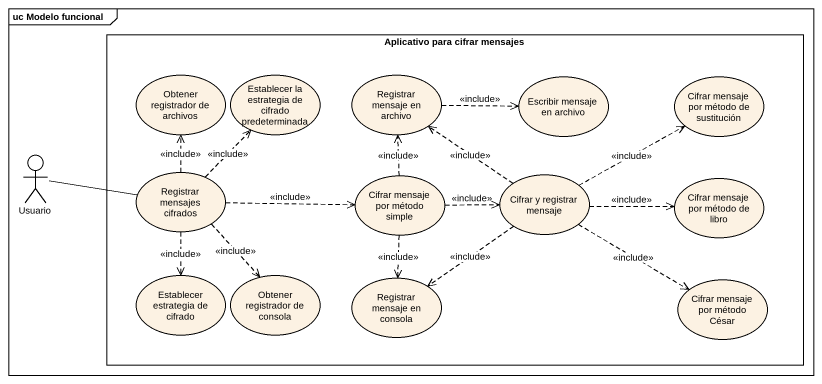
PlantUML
@startuml
mainframe uc Modelo funcional
rectangle "Aplicativo para cifrar mensajes" as Aplicativo_para_cifrar {
  usecase "Obtener registrador de archivos" as Obtener_registrador_de
  usecase "Establecer la estrategia de cifrado predeterminada" as Establecer_la_estrategia_de
  usecase "Registrar mensaje en archivo" as Registrar_mensaje_en_archivo
  usecase "Escribir mensaje en archivo" as Escribir_mensaje_en_archivo
  usecase "Cifrar mensaje por método de sustitución" as Cifrar_mensaje_por_método
  usecase "Registrar mensajes cifrados" as Registrar_mensajes_cifrados
  usecase "Cifrar mensaje por método simple" as Cifrar_mensaje_por_método_2
  usecase "Cifrar y registrar mensaje" as Cifrar_y_registrar_mensaje
  usecase "Cifrar mensaje por método de libro" as Cifrar_mensaje_por_método_3
  usecase "Establecer estrategia de cifrado" as Establecer_estrategia_de
  usecase "Obtener registrador de consola" as Obtener_registrador_de_2
  usecase "Registrar mensaje en consola" as Registrar_mensaje_en_consola
  usecase "Cifrar mensaje por método César" as Cifrar_mensaje_por_método_4
}
actor Usuario
Registrar_mensaje_en_archivo .right.> Escribir_mensaje_en_archivo : <<include>>
Usuario -right- Registrar_mensajes_cifrados
Registrar_mensajes_cifrados .up.> Obtener_registrador_de : <<include>>
Registrar_mensajes_cifrados .up.> Establecer_la_estrategia_de : <<include>>
Registrar_mensajes_cifrados .right.> Cifrar_mensaje_por_método_2 : <<include>>
Registrar_mensajes_cifrados ..> Establecer_estrategia_de : <<include>>
Registrar_mensajes_cifrados ..> Obtener_registrador_de_2 : <<include>>
Cifrar_mensaje_por_método_2 .up.> Registrar_mensaje_en_archivo : <<include>>
Cifrar_mensaje_por_método_2 .right.> Cifrar_y_registrar_mensaje : <<include>>
Cifrar_mensaje_por_método_2 ..> Registrar_mensaje_en_consola : <<include>>
Cifrar_y_registrar_mensaje .up.> Registrar_mensaje_en_archivo : <<include>>
Cifrar_y_registrar_mensaje .right.> Cifrar_mensaje_por_método : <<include>>
Cifrar_y_registrar_mensaje .right.> Cifrar_mensaje_por_método_3 : <<include>>
Cifrar_y_registrar_mensaje ..> Registrar_mensaje_en_consola : <<include>>
Cifrar_y_registrar_mensaje .right.> Cifrar_mensaje_por_método_4 : <<include>>
@enduml
